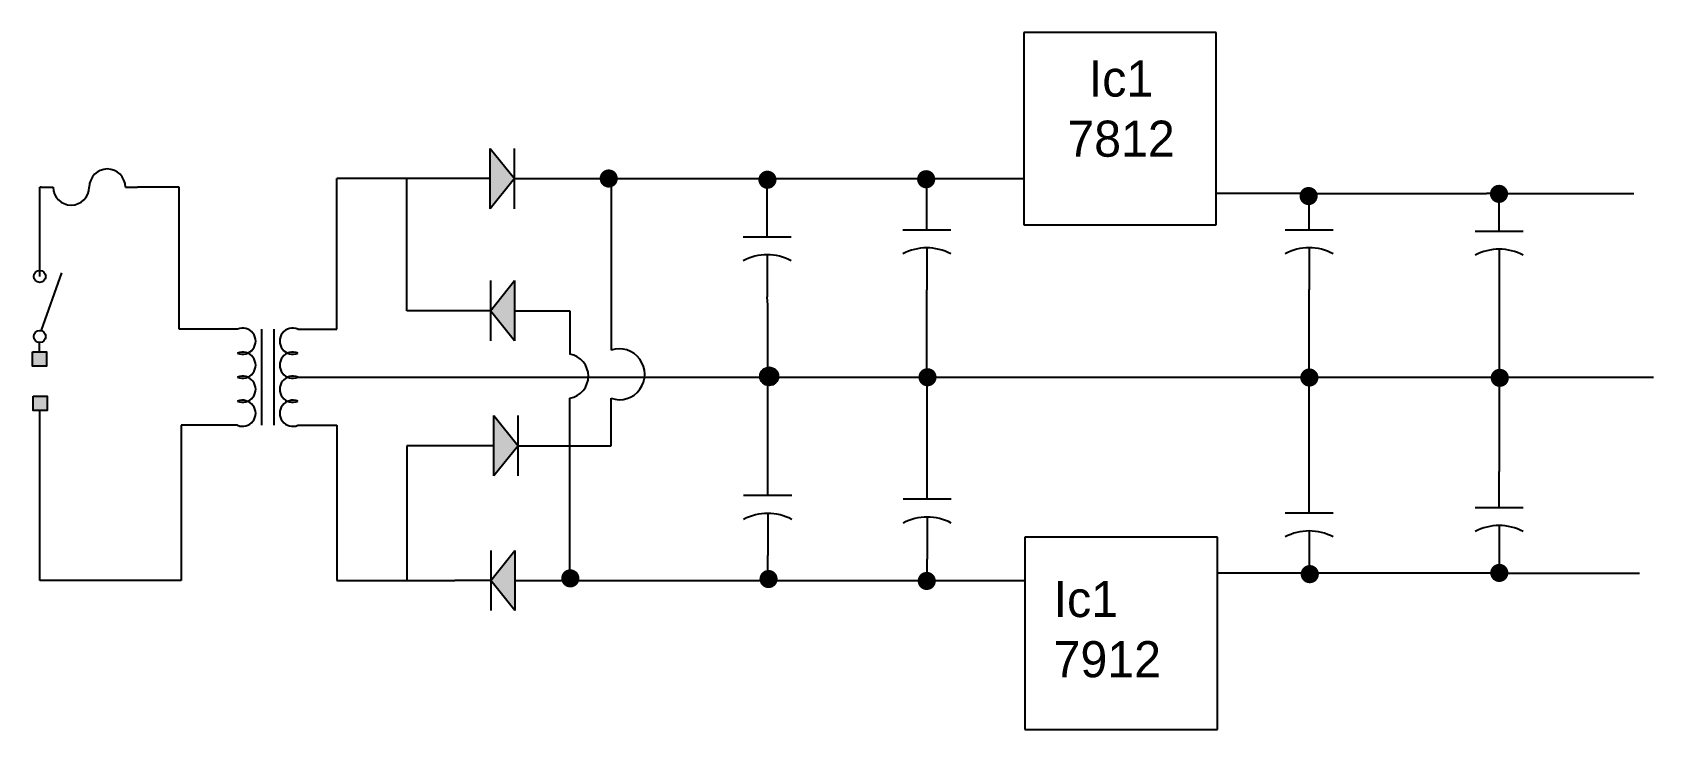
# Model space of a CAD drawing. Header units: inches. Extents: x 42.4 to 49.6, y 20.6 to 32.8.
# Drawn here: x 42.82 to 49.55, y 20.62 to 23.52 of the extents above.
import ezdxf

# ---------------------------------------------------------------- set-up
doc = ezdxf.new("R2010")
doc.units = ezdxf.units.IN
doc.header["$MEASUREMENT"] = 0

# ---------------------------------------------------------------- blocks, each defined once
blk = doc.blocks.new('Switch - SPST Open')
at = {"color": 7}
blk.add_line((0.027156, -0.00762), (0.264557, -0.092586), dxfattribs=at)
for centre in [(0, 0), (0.25, 0)]:
    blk.add_circle(centre, 0.025, dxfattribs=at)
blk = doc.blocks.new('Fuse')
at = {"color": 7}
for p, q in [((0, 0), (0.05, 0)), ((0.35, 0), (0.4, 0))]:
    blk.add_line(p, q, dxfattribs=at)
for centre, start, end in [((0.275, 0), 0, 180), ((0.125, 0), 180, 0)]:
    blk.add_arc(centre, 0.075, start, end, dxfattribs=at)
blk = doc.blocks.new('Transformer')
at = {"color": 7}
for p, q in [((0.1, 0), (0.1, 0.4)), ((0.15, 0.4), (0.15, 0))]:
    blk.add_line(p, q, dxfattribs=at)
for centre, start, end in [((0.0208, 0.35), 247.3801, 112.6199), ((0.2292, 0.35), 67.38014, 292.6199), ((0.0208, 0.25), 247.3801, 112.6199), ((0.2292, 0.25), 67.38014, 292.6199), ((0.0208, 0.15), 247.3801, 112.6199), ((0.2292, 0.15), 67.38014, 292.6199), ((0.0208, 0.05), 247.3801, 112.6199), ((0.2292, 0.05), 67.38014, 292.6199)]:
    blk.add_arc(centre, 0.0542, start, end, dxfattribs=at)
blk = doc.blocks.new('Diode')
at = {"color": 7}
for p, q in [((0.15, 0.125), (0.25, 0)), ((0.15, -0.125), (0.15, 0.125)), ((0.25, -0.125), (0.25, 0.125)), ((0.15, 0), (0, 0)), ((0.25, 0), (0.15, -0.125)), ((0.25, 0), (0.4, 0))]:
    blk.add_line(p, q, dxfattribs=at)
blk.add_solid([(0.15, -0.125), (0.25, 0), (0.15, 0.125)], dxfattribs=at)
blk = doc.blocks.new('Capacitor')
at = {"color": 7}
for p, q in [((0.15, -0.1), (0.15, 0.1)), ((0.15, 0), (0, 0)), ((0.225, 0), (0.4, 0))]:
    blk.add_line(p, q, dxfattribs=at)
blk.add_arc((0.4375, 0), 0.2125, 151.9275, 208.0725, dxfattribs=at)

msp = doc.modelspace()

# ---------------------------------------------------------------- hatches: boundary and pattern name
h = msp.add_hatch(color=256)
h.paths.add_polyline_path([(45.2055, 22.9468, 0.368716), (45.1736, 22.9095, 0.022538), (45.1738, 22.9061), (45.2055, 22.9061)])
h.paths.add_polyline_path([(45.2055, 22.9468), (45.2055, 22.9061), (45.249, 22.9061, 0.022538), (45.2492, 22.9095, 0.461224)])
h.paths.add_polyline_path([(45.249, 22.9061), (45.2055, 22.9061), (45.2055, 22.8721, 0.434172)])
h.paths.add_polyline_path([(45.2055, 22.9061), (45.1738, 22.9061, 0.343324), (45.2055, 22.8721)])
h = msp.add_hatch(color=256)
h.paths.add_polyline_path([(45.8651, 22.9416, 0.368716), (45.8332, 22.9043, 0.022538), (45.8334, 22.9009), (45.8651, 22.9009)])
h.paths.add_polyline_path([(45.8651, 22.9416), (45.8651, 22.9009), (45.9086, 22.9009, 0.022538), (45.9088, 22.9043, 0.461224)])
h.paths.add_polyline_path([(45.9086, 22.9009), (45.8651, 22.9009), (45.8651, 22.867, 0.434172)])
h.paths.add_polyline_path([(45.8651, 22.9009), (45.8334, 22.9009, 0.343324), (45.8651, 22.867)])
h = msp.add_hatch(color=256)
h.paths.add_polyline_path([(45.8567, 22.909), (45.8832, 22.909, 1)])
h.paths.add_polyline_path([(45.87, 22.909), (45.8567, 22.909, 0.414214), (45.87, 22.8958)])
h.paths.add_polyline_path([(45.8832, 22.909), (45.87, 22.909), (45.87, 22.8958, 0.414214)])
h = msp.add_hatch(color=256)
h.paths.add_polyline_path([(46.5248, 22.9438, 0.368716), (46.493, 22.9065, 0.022538), (46.4931, 22.9031), (46.5248, 22.9031)])
h.paths.add_polyline_path([(46.5248, 22.9438), (46.5248, 22.9031), (46.5684, 22.9031, 0.022538), (46.5685, 22.9065, 0.461224)])
h.paths.add_polyline_path([(46.5684, 22.9031), (46.5248, 22.9031), (46.5248, 22.8692, 0.434172)])
h.paths.add_polyline_path([(46.5248, 22.9031), (46.4931, 22.9031, 0.343324), (46.5248, 22.8692)])
h = msp.add_hatch(color=256)
h.paths.add_polyline_path([(46.5209, 22.9075), (46.5474, 22.9075, 1)])
h.paths.add_polyline_path([(46.5341, 22.9075), (46.5209, 22.9075, 0.414214), (46.5341, 22.8942)])
h.paths.add_polyline_path([(46.5474, 22.9075), (46.5341, 22.9075), (46.5341, 22.8942, 0.414214)])
h = msp.add_hatch(color=256)
h.paths.add_polyline_path([(48.1144, 22.8739, 0.368716), (48.0826, 22.8366, 0.022538), (48.0827, 22.8332), (48.1144, 22.8332)])
h.paths.add_polyline_path([(48.1144, 22.8739), (48.1144, 22.8332), (48.158, 22.8332, 0.022538), (48.1582, 22.8366, 0.461224)])
h.paths.add_polyline_path([(48.158, 22.8332), (48.1144, 22.8332), (48.1144, 22.7993, 0.434172)])
h.paths.add_polyline_path([(48.1144, 22.8332), (48.0827, 22.8332, 0.343324), (48.1144, 22.7993)])
h = msp.add_hatch(color=256)
h.paths.add_polyline_path([(48.109, 22.8425), (48.1355, 22.8425, 1)])
h.paths.add_polyline_path([(48.1223, 22.8425), (48.109, 22.8425, 0.414214), (48.1223, 22.8292)])
h.paths.add_polyline_path([(48.1355, 22.8425), (48.1223, 22.8425), (48.1223, 22.8292, 0.414214)])
h = msp.add_hatch(color=256)
h.paths.add_polyline_path([(48.9057, 22.8829, 0.368716), (48.8739, 22.8456, 0.022538), (48.8741, 22.8422), (48.9057, 22.8422)])
h.paths.add_polyline_path([(48.9057, 22.8829), (48.9057, 22.8422), (48.9493, 22.8422, 0.022538), (48.9495, 22.8456, 0.461224)])
h.paths.add_polyline_path([(48.9493, 22.8422), (48.9057, 22.8422), (48.9057, 22.8083, 0.434172)])
h.paths.add_polyline_path([(48.9057, 22.8422), (48.8741, 22.8422, 0.343324), (48.9057, 22.8083)])
h = msp.add_hatch(color=256)
h.paths.add_polyline_path([(48.9007, 22.8437), (48.9272, 22.8437, 1)])
h.paths.add_polyline_path([(48.914, 22.8437), (48.9007, 22.8437, 0.414214), (48.914, 22.8305)])
h.paths.add_polyline_path([(48.9272, 22.8437), (48.914, 22.8437), (48.914, 22.8305, 0.414214)])
h = msp.add_hatch(color=256)
h.paths.add_polyline_path([(42.8744, 22.1896), (42.816, 22.1896), (42.816, 22.1299), (42.8744, 22.1299)])
h.paths.add_polyline_path([(42.8771, 22.0055), (42.8186, 22.0055), (42.8186, 21.9457), (42.8771, 21.9457)])
h = msp.add_hatch(color=256)
h.paths.add_polyline_path([(45.8721, 22.1244, 0.368716), (45.8403, 22.0871, 0.022538), (45.8404, 22.0837), (45.8721, 22.0837)])
h.paths.add_polyline_path([(45.8721, 22.1244), (45.8721, 22.0837), (45.9157, 22.0837, 0.022538), (45.9158, 22.0871, 0.461224)])
h.paths.add_polyline_path([(45.9157, 22.0837), (45.8721, 22.0837), (45.8721, 22.0498, 0.434172)])
h.paths.add_polyline_path([(45.8721, 22.0837), (45.8404, 22.0837, 0.343324), (45.8721, 22.0498)])
h = msp.add_hatch(color=256)
h.paths.add_polyline_path([(46.5305, 22.1208, 0.368716), (46.4986, 22.0835, 0.022538), (46.4988, 22.0801), (46.5305, 22.0801)])
h.paths.add_polyline_path([(46.5305, 22.1208), (46.5305, 22.0801), (46.574, 22.0801, 0.022538), (46.5742, 22.0835, 0.461224)])
h.paths.add_polyline_path([(46.574, 22.0801), (46.5305, 22.0801), (46.5305, 22.0462, 0.434172)])
h.paths.add_polyline_path([(46.5305, 22.0801), (46.4988, 22.0801, 0.343324), (46.5305, 22.0462)])
h = msp.add_hatch(color=256)
h.paths.add_polyline_path([(48.1176, 22.1197, 0.368716), (48.0858, 22.0824, 0.022538), (48.0859, 22.079), (48.1176, 22.079)])
h.paths.add_polyline_path([(48.1176, 22.1197), (48.1176, 22.079), (48.1612, 22.079, 0.022538), (48.1613, 22.0824, 0.461224)])
h.paths.add_polyline_path([(48.1612, 22.079), (48.1176, 22.079), (48.1176, 22.045, 0.434172)])
h.paths.add_polyline_path([(48.1176, 22.079), (48.0859, 22.079, 0.343324), (48.1176, 22.045)])
h = msp.add_hatch(color=256)
h.paths.add_polyline_path([(48.9089, 22.1184, 0.368716), (48.8771, 22.0811, 0.022538), (48.8772, 22.0777), (48.9089, 22.0777)])
h.paths.add_polyline_path([(48.9089, 22.1184), (48.9089, 22.0777), (48.9525, 22.0777, 0.022538), (48.9527, 22.0811, 0.461224)])
h.paths.add_polyline_path([(48.9525, 22.0777), (48.9089, 22.0777), (48.9089, 22.0438, 0.434172)])
h.paths.add_polyline_path([(48.9089, 22.0777), (48.8772, 22.0777, 0.343324), (48.9089, 22.0438)])
h = msp.add_hatch(color=256)
h.paths.add_polyline_path([(48.1192, 21.3026, 0.368716), (48.0874, 21.2653, 0.022538), (48.0875, 21.2619), (48.1192, 21.2619)])
h.paths.add_polyline_path([(48.1192, 21.3026), (48.1192, 21.2619), (48.1628, 21.2619, 0.022538), (48.1629, 21.2653, 0.461224)])
h.paths.add_polyline_path([(48.1628, 21.2619), (48.1192, 21.2619), (48.1192, 21.2279, 0.434172)])
h.paths.add_polyline_path([(48.1192, 21.2619), (48.0875, 21.2619, 0.343324), (48.1192, 21.2279)])
h = msp.add_hatch(color=256)
h.paths.add_polyline_path([(48.9071, 21.3077, 0.368716), (48.8752, 21.2704, 0.022538), (48.8754, 21.267), (48.9071, 21.267)])
h.paths.add_polyline_path([(48.9071, 21.3077), (48.9071, 21.267), (48.9506, 21.267, 0.022538), (48.9508, 21.2704, 0.461224)])
h.paths.add_polyline_path([(48.9506, 21.267), (48.9071, 21.267), (48.9071, 21.2331, 0.434172)])
h.paths.add_polyline_path([(48.9071, 21.267), (48.8754, 21.267, 0.343324), (48.9071, 21.2331)])
h = msp.add_hatch(color=256)
h.paths.add_polyline_path([(45.0458, 21.285, 0.368716), (45.0139, 21.2477, 0.022538), (45.0141, 21.2443), (45.0458, 21.2443)])
h.paths.add_polyline_path([(45.0458, 21.285), (45.0458, 21.2443), (45.0894, 21.2443, 0.022538), (45.0895, 21.2477, 0.461224)])
h.paths.add_polyline_path([(45.0894, 21.2443), (45.0458, 21.2443), (45.0458, 21.2104, 0.434172)])
h.paths.add_polyline_path([(45.0458, 21.2443), (45.0141, 21.2443, 0.343324), (45.0458, 21.2104)])
h = msp.add_hatch(color=256)
h.paths.add_polyline_path([(45.8697, 21.2823, 0.368716), (45.8379, 21.245, 0.022538), (45.838, 21.2416), (45.8697, 21.2416)])
h.paths.add_polyline_path([(45.8697, 21.2823), (45.8697, 21.2416), (45.9133, 21.2416, 0.022538), (45.9134, 21.245, 0.461224)])
h.paths.add_polyline_path([(45.9133, 21.2416), (45.8697, 21.2416), (45.8697, 21.2077, 0.434172)])
h.paths.add_polyline_path([(45.8697, 21.2416), (45.838, 21.2416, 0.343324), (45.8697, 21.2077)])
h = msp.add_hatch(color=256)
h.paths.add_polyline_path([(45.8594, 21.2411), (45.8859, 21.2411, 1)])
h.paths.add_polyline_path([(45.8726, 21.2411), (45.8594, 21.2411, 0.414214), (45.8726, 21.2278)])
h.paths.add_polyline_path([(45.8859, 21.2411), (45.8726, 21.2411), (45.8726, 21.2278, 0.414214)])
h = msp.add_hatch(color=256)
h.paths.add_polyline_path([(46.5273, 21.2743, 0.368716), (46.4955, 21.237, 0.022538), (46.4957, 21.2336), (46.5273, 21.2336)])
h.paths.add_polyline_path([(46.5273, 21.2743), (46.5273, 21.2336), (46.5709, 21.2336, 0.022538), (46.5711, 21.237, 0.461224)])
h.paths.add_polyline_path([(46.5709, 21.2336), (46.5273, 21.2336), (46.5273, 21.1997, 0.434172)])
h.paths.add_polyline_path([(46.5273, 21.2336), (46.4957, 21.2336, 0.343324), (46.5273, 21.1997)])
h = msp.add_hatch(color=256)
h.paths.add_polyline_path([(46.5224, 21.2377), (46.5489, 21.2377, 1)])
h.paths.add_polyline_path([(46.5356, 21.2377), (46.5224, 21.2377, 0.414214), (46.5356, 21.2244)])
h.paths.add_polyline_path([(46.5489, 21.2377), (46.5356, 21.2377), (46.5356, 21.2244, 0.414214)])
h = msp.add_hatch(color=256)
h.paths.add_polyline_path([(48.1098, 21.267), (48.1363, 21.267, 1)])
h.paths.add_polyline_path([(48.123, 21.267), (48.1098, 21.267, 0.414214), (48.123, 21.2537)])
h.paths.add_polyline_path([(48.1363, 21.267), (48.123, 21.267), (48.123, 21.2537, 0.414214)])
h = msp.add_hatch(color=256)
h.paths.add_polyline_path([(48.901, 21.2678), (48.9276, 21.2678, 1)])
h.paths.add_polyline_path([(48.9143, 21.2678), (48.901, 21.2678, 0.414214), (48.9143, 21.2545)])
h.paths.add_polyline_path([(48.9276, 21.2678), (48.9143, 21.2678), (48.9143, 21.2545, 0.414214)])

# ---------------------------------------------------------------- linework, layer by layer
for p, q in [((47.7364, 23.5165), (46.9364, 23.5165)), ((46.9364, 23.5165), (46.9364, 22.7165)), ((47.7364, 22.7165), (47.7364, 23.5165)), ((42.8462, 22.5027), (42.8462, 22.874)), ((42.8462, 22.874), (42.8462, 22.874)), ((42.8523, 22.874), (42.8462, 22.874)), ((43.4262, 22.874), (43.2523, 22.874)), ((43.4262, 22.2837), (43.4262, 22.874)), ((44.569, 22.909), (44.0814, 22.909)), ((44.0814, 22.2837), (44.0814, 22.909)), ((44.3722, 22.3599), (44.3722, 22.909)), ((44.969, 22.909), (45.8383, 22.909)), ((45.221, 22.909), (45.221, 22.196)), ((45.8383, 22.909), (46.5206, 22.909)), ((45.87, 22.8176), (45.87, 22.909)), ((46.5206, 22.909), (46.9364, 22.909)), ((46.5331, 22.8461), (46.5331, 22.909)), ((48.1224, 22.8466), (47.7364, 22.8466)), ((48.1224, 22.8466), (48.8595, 22.8466)), ((48.9125, 22.8466), (48.8595, 22.8466)), ((48.886, 22.8466), (49.4718, 22.8466)), ((48.9125, 22.8405), (48.9125, 22.8466)), ((46.9364, 22.7165), (47.7364, 22.7165)), ((46.5351, 21.7277), (46.5331, 22.4461)), ((48.1226, 21.6697), (48.1226, 22.4476)), ((48.9121, 22.4406), (48.9121, 21.6923)), ((45.8721, 22.3833), (45.87, 22.4176)), ((45.8721, 21.7428), (45.8721, 22.3833)), ((44.5695, 22.3599), (44.3722, 22.3599)), ((44.9695, 22.3599), (45.0497, 22.3599)), ((45.0497, 22.3599), (45.0497, 22.1788)), ((43.6689, 22.2837), (43.4262, 22.2837)), ((43.9189, 22.2837), (44.0814, 22.2837)), ((42.8452, 22.1896), (42.8458, 22.2277)), ((43.9189, 22.0837), (49.5542, 22.0837)), ((45.0497, 21.239), (45.0497, 21.9966)), ((45.221, 21.7991), (45.221, 21.996)), ((42.8462, 21.8837), (42.8462, 21.9457)), ((42.8462, 21.239), (42.8462, 21.8837)), ((42.8462, 21.8837), (42.8462, 21.8837)), ((43.6689, 21.8837), (43.4344, 21.8837)), ((43.4344, 21.8837), (43.4344, 21.239)), ((43.9189, 21.8837), (44.0807, 21.8837)), ((44.0807, 21.8837), (44.0807, 21.239)), ((44.5844, 21.7991), (44.3722, 21.7991)), ((44.3722, 21.7991), (44.3722, 21.239)), ((44.9844, 21.7991), (45.221, 21.7991)), ((47.7414, 21.4193), (46.9414, 21.4193)), ((46.9414, 21.4193), (46.9414, 20.6193)), ((47.7414, 20.6193), (47.7414, 21.4193)), ((45.8721, 21.239), (45.8721, 21.3428)), ((46.5351, 21.239), (46.5351, 21.3277)), ((43.4344, 21.239), (42.8462, 21.239)), ((44.0807, 21.239), (44.5713, 21.239)), ((44.9713, 21.239), (45.8721, 21.239)), ((45.8721, 21.239), (46.5351, 21.239)), ((46.5351, 21.239), (46.9414, 21.239)), ((48.1226, 21.2697), (47.7414, 21.2697)), ((48.9121, 21.2697), (48.1226, 21.2697)), ((48.9121, 21.2923), (48.9121, 21.2697)), ((48.9121, 21.2697), (49.4952, 21.2697)), ((46.9414, 20.6193), (47.7414, 20.6193))]:
    msp.add_line(p, q)
for points in [[(42.816, 22.1896), (42.8744, 22.1896), (42.8744, 22.1299), (42.816, 22.1299)], [(42.8186, 22.0055), (42.8771, 22.0055), (42.8771, 21.9457), (42.8186, 21.9457)]]:
    msp.add_lwpolyline(points, close=True)
for centre, radius in [((45.87, 22.909), 0.0133), ((45.8781, 22.0871), 0.0378)]:
    msp.add_circle(centre, radius)
for centre, radius, start, end in [((45.0344, 22.0877), 0.0924, 279.50221, 80.49779), ((45.2553, 22.096), 0.1057, 251.02996, 108.97004)]:
    msp.add_arc(centre, radius, start, end)

# ---------------------------------------------------------------- block references
for name, p in [('Diode', (44.569, 22.909)), ('Fuse', (42.8523, 22.874)), ('Transformer', (43.6689, 21.8837)), ('Diode', (44.5844, 21.7991))]:
    msp.add_blockref(name, p)
for name, p, rotation in [('Capacitor', (46.5331, 22.8461), 270), ('Capacitor', (48.1224, 22.8466), 270), ('Capacitor', (45.87, 22.8176), 270), ('Capacitor', (48.9125, 22.8405), 270), ('Switch - SPST Open', (42.8462, 22.2527), 90), ('Diode', (44.9695, 22.3599), 180), ('Capacitor', (45.8721, 21.7428), 270), ('Capacitor', (46.5351, 21.7277), 270), ('Capacitor', (48.1226, 21.6697), 270), ('Capacitor', (48.9121, 21.6923), 270), ('Diode', (44.9713, 21.239), 180)]:
    msp.add_blockref(name, p, dxfattribs=dict(rotation=rotation))

# ---------------------------------------------------------------- texts
at = {"char_height": 0.15}
for s, insert, width, attachment_point in [('Ic1\\P7812', (47.3408, 23.4), 0.500579, 2), ('Ic1\\P7912', (47.0605, 21.2368), 0.525, 1)]:
    msp.add_mtext(s, dxfattribs=dict(at, insert=insert, width=width, attachment_point=attachment_point))

doc.saveas('drawing.dxf')
